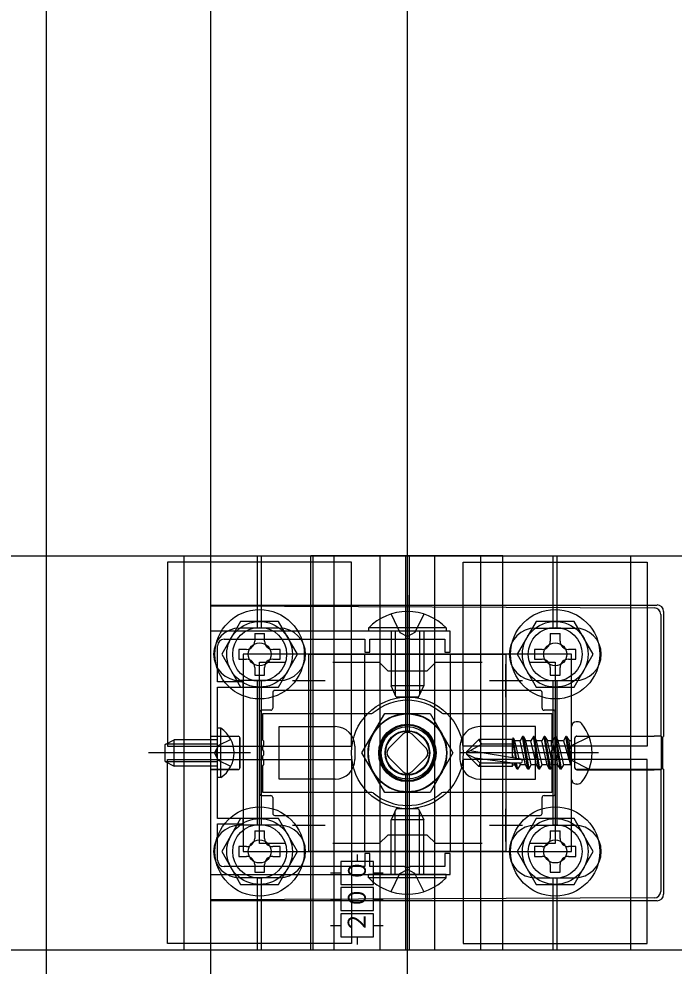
# Model space of a CAD drawing. Units: millimetres, scale not verified. Extents: x -875 to 875, y -1300 to 1292.
# Drawn here: x -257.1 to -157.4, y -1024.2 to -880.1 of the extents above; entities that cross this region are included whole.
import ezdxf
from ezdxf.enums import TextEntityAlignment as Align

# ---------------------------------------------------------------- set-up
doc = ezdxf.new("R2010")
doc.units = ezdxf.units.MM
doc.header["$LTSCALE"] = 8
for name, color, linetype in [('0-2_YKK_11', 7, 'Continuous'), ('0-3_YKK_12', 2, 'Continuous'), ('0-4_YKK_13', 4, 'Continuous'), ('0-7_YSS_K', 3, 'Continuous')]:
    doc.layers.add(name, color=color, linetype=linetype)
doc.styles.add('ＭＳ ゴシック', font='')
doc.styles.get('ＭＳ ゴシック').set_extended_font_data('MS Gothic')

msp = doc.modelspace()

# ---------------------------------------------------------------- linework, layer by layer
at = {"layer": '0-2_YKK_11'}
for p, q in [((-213, -983.247), (-213, -978.247)), ((-183, -983.247), (-183, -978.247)), ((-215.5, -980.747), (-210.5, -980.747)), ((-185.5, -980.747), (-180.5, -980.747)), ((-213, -1005.247), (-213, -1000.247)), ((-183, -1005.247), (-183, -1000.247)), ((-215.5, -1002.747), (-210.5, -1002.747)), ((-185.5, -1002.747), (-180.5, -1002.747))]:
    msp.add_line(p, q, dxfattribs=at)
for points in [[(-228, -973.247), (-228, -1010.247), (-191.5, -1010.247), (-191.5, -1007.047), (-192.3, -1007.047), (-192.3, -1009.047), (-197.542, -1009.047), (-197.725, -1009.167), (-198.275, -1009.167), (-198.458, -1009.047), (-203.7, -1009.047), (-203.7, -1007.047), (-204.5, -1007.047), (-204.5, -1009.047), (-225.9, -1009.047)], [(-225.9, -974.447), (-204.5, -974.447), (-204.5, -976.447), (-203.7, -976.447), (-203.7, -974.447), (-198.458, -974.447), (-198.275, -974.327), (-197.725, -974.327), (-197.542, -974.447), (-192.3, -974.447), (-192.3, -976.447), (-191.5, -976.447), (-191.5, -973.247), (-228, -973.247)], [(-226.9, -1008.047), (-226.9, -1002.547), (-223, -1002.547), (-223, -1001.747), (-226.9, -1001.747), (-226.9, -992.205), (-227.02, -992.022), (-227.02, -991.472), (-226.9, -991.289), (-226.9, -981.747), (-223, -981.747), (-223, -980.947), (-226.9, -980.947), (-226.9, -975.447)], [(-216.633, -1005.547), (-220.5, -1005.547), (-220.5, -977.947), (-216.633, -977.947)], [(-209.367, -977.947), (-202.3, -977.947), (-201, -979.247), (-195, -979.247), (-193.7, -977.947), (-186.633, -977.947)], [(-179.367, -977.947), (-175.5, -977.947), (-175.5, -1005.547), (-179.367, -1005.547)], [(-186.633, -1005.547), (-193.7, -1005.547), (-195, -1004.247), (-201, -1004.247), (-202.3, -1005.547), (-209.367, -1005.547)]]:
    msp.add_lwpolyline(points, dxfattribs=at)
msp.add_lwpolyline([(-223, -1006.747), (-173, -1006.747), (-173, -976.747), (-223, -976.747)], close=True, dxfattribs=at)
for centre, start, end in [((-225.9, -975.447), 90.00001, 179.99999), ((-225.9, -1008.047), 180.00001, 269.99999)]:
    msp.add_arc(centre, 1, start, end, dxfattribs=at)
at = {"layer": '0-3_YKK_12'}
for p, q in [((-253, -334.747), (-253, -1076.747)), ((-228, -334.747), (-228, -1076.747))]:
    msp.add_line(p, q, dxfattribs=at)
msp.add_circle((-198, -991.747), 6, dxfattribs=at)
at = {"layer": '0-4_YKK_13'}
for p, q in [((-232, -1021.747), (-232, -961.747)), ((-220.8, -972.747), (-220.8, -961.747)), ((-220.2, -972.747), (-220.2, -961.747)), ((-212.359, -961.747), (-212.708, -961.747)), ((-183.47, -961.747), (-212.359, -961.747)), ((-209.15, -1021.747), (-209.15, -961.747)), ((-202.15, -1021.747), (-202.15, -961.747)), ((-198.3, -961.747), (-198.3, -988.672)), ((-197.7, -988.672), (-197.7, -961.747)), ((-193.85, -1021.747), (-193.85, -961.747)), ((-186.85, -1021.747), (-186.85, -961.747)), ((-183.47, -1021.747), (-183.47, -961.747)), ((-175.8, -972.747), (-175.8, -961.747)), ((-175.2, -972.747), (-175.2, -961.747)), ((-164, -1021.747), (-164, -961.747)), ((-198, -967.747), (-198, -985.747)), ((-228, -969.247), (-159.999, -969.247)), ((-228, -969.372), (-160.436, -969.681)), ((-159.442, -970.679), (-159.442, -989.211)), ((-159, -970.241), (-159, -989.247)), ((-217.5, -972.747), (-223.5, -972.747)), ((-221.25, -973.597), (-221.25, -974.747)), ((-221.25, -973.597), (-219.75, -973.597)), ((-219.75, -974.747), (-219.75, -973.597)), ((-192.1, -973.247), (-203.9, -973.247)), ((-200.5, -973.247), (-200.5, -981.547)), ((-199.846, -973.247), (-199.846, -982.937)), ((-196.154, -973.247), (-196.154, -982.937)), ((-192.1, -972.738), (-192.1, -973.247)), ((-178.5, -972.747), (-172.5, -972.747)), ((-176.25, -973.597), (-176.25, -974.747)), ((-176.25, -973.597), (-174.75, -973.597)), ((-174.75, -974.747), (-174.75, -973.597)), ((-223.65, -975.997), (-223.65, -977.497)), ((-222.5, -975.997), (-223.65, -975.997)), ((-217.35, -975.997), (-218.5, -975.997)), ((-217.35, -977.497), (-217.35, -975.997)), ((-178.65, -975.997), (-178.65, -977.497)), ((-177.5, -975.997), (-178.65, -975.997)), ((-172.35, -975.997), (-173.5, -975.997)), ((-172.35, -977.497), (-172.35, -975.997)), ((-223.65, -977.497), (-222.5, -977.497)), ((-218.5, -977.497), (-217.35, -977.497)), ((-178.65, -977.497), (-177.5, -977.497)), ((-173.5, -977.497), (-172.35, -977.497)), ((-221.25, -978.747), (-221.25, -979.897)), ((-176.25, -978.747), (-176.25, -979.897)), ((-217.5, -980.747), (-223.5, -980.747)), ((-220.8, -1002.747), (-220.8, -980.747)), ((-220.2, -1002.747), (-220.2, -980.747)), ((-178.5, -980.747), (-172.5, -980.747)), ((-175.8, -1002.747), (-175.8, -980.747)), ((-175.2, -1002.747), (-175.2, -980.747)), ((-218.5, -982.547), (-218.5, -984.947)), ((-177.8, -982.247), (-218.2, -982.247)), ((-199.7, -983.247), (-200.5, -981.547)), ((-196.3, -983.247), (-195.5, -981.547)), ((-177.5, -984.947), (-177.5, -982.547)), ((-196.3, -983.247), (-199.7, -983.247)), ((-220.5, -985.547), (-220.5, -997.947)), ((-218.8, -985.247), (-220.2, -985.247)), ((-175.8, -985.247), (-177.2, -985.247)), ((-175.5, -997.947), (-175.5, -985.547)), ((-172.138, -987.012), (-172.3, -987.012)), ((-226.9, -995.497), (-226.9, -987.997)), ((-173, -995.782), (-173, -987.712)), ((-234.9, -990.447), (-233.5, -989.747)), ((-226.9, -989.747), (-233.5, -989.747)), ((-228, -989.221), (-223.782, -989.221)), ((-223.8, -989.238), (-228, -989.243)), ((-223.5, -993.956), (-223.5, -989.538)), ((-223.483, -993.973), (-223.483, -989.521)), ((-200.828, -991.04), (-198.707, -988.918)), ((-197.293, -988.918), (-195.172, -991.04)), ((-189, -991.572), (-187.125, -989.697)), ((-182, -989.697), (-187.125, -989.697)), ((-181.976, -989.436), (-182, -989.697)), ((-182, -992.509), (-182, -989.697)), ((-181.976, -989.436), (-181.449, -992.598)), ((-181.976, -989.436), (-181.976, -989.436)), ((-181.976, -989.436), (-181.91, -989.436)), ((-181.91, -989.436), (-181.629, -989.922)), ((-180.473, -989.275), (-180.846, -989.922)), ((-180.355, -989.275), (-180.473, -989.275)), ((-179.649, -994.219), (-180.473, -989.275)), ((-180.355, -989.275), (-179.981, -989.922)), ((-180.355, -989.275), (-179.531, -994.219)), ((-178.825, -989.275), (-179.199, -989.922)), ((-178.707, -989.275), (-178.825, -989.275)), ((-178.001, -994.219), (-178.825, -989.275)), ((-178.707, -989.275), (-178.333, -989.922)), ((-178.707, -989.275), (-177.883, -994.219)), ((-177.177, -989.275), (-177.551, -989.922)), ((-177.059, -989.275), (-177.177, -989.275)), ((-176.353, -994.219), (-177.177, -989.275)), ((-177.059, -989.275), (-176.685, -989.922)), ((-177.059, -989.275), (-176.235, -994.219)), ((-175.411, -989.275), (-175.529, -989.275)), ((-175.411, -989.275), (-174.587, -994.219)), ((-175.411, -989.275), (-175.038, -989.922)), ((-173.175, -993.512), (-173.881, -989.275)), ((-173.763, -989.275), (-173.881, -989.275)), ((-173.763, -989.275), (-173.057, -993.512)), ((-173.763, -989.275), (-173.39, -989.922)), ((-173, -990.622), (-170.343, -989.297)), ((-172.517, -993.999), (-172.517, -989.494)), ((-172.5, -993.982), (-172.5, -989.512)), ((-172.218, -989.194), (-160.441, -989.194)), ((-159.337, -994.248), (-159.337, -989.246)), ((-159.105, -989.282), (-159, -989.247)), ((-159.105, -994.212), (-159.105, -989.282)), ((-234.9, -993.047), (-234.9, -990.447)), ((-226.9, -990.401), (-234.809, -990.401)), ((-206, -990.747), (-206, -992.747)), ((-190, -990.747), (-190, -992.747)), ((-186.662, -990.397), (-189, -991.747)), ((-182, -989.998), (-181.57, -992.579)), ((-181.009, -992.669), (-181.629, -989.922)), ((-180.846, -989.922), (-181.629, -989.922)), ((-180.022, -993.571), (-180.846, -989.922)), ((-179.199, -989.922), (-179.981, -989.922)), ((-179.157, -993.571), (-179.981, -989.922)), ((-178.375, -993.571), (-179.199, -989.922)), ((-177.551, -989.922), (-178.333, -989.922)), ((-177.509, -993.571), (-178.333, -989.922)), ((-176.727, -993.571), (-177.551, -989.922)), ((-175.903, -989.922), (-176.685, -989.922)), ((-175.861, -993.571), (-176.685, -989.922)), ((-175.079, -993.571), (-175.903, -989.922)), ((-174.255, -989.922), (-175.038, -989.922)), ((-174.214, -993.571), (-175.038, -989.922)), ((-174.255, -989.922), (-173.175, -993.512)), ((-173, -990.622), (-173.598, -991.747)), ((-173.057, -993.512), (-173.39, -989.922)), ((-173.2, -989.922), (-173.39, -989.922)), ((-221.9, -991.747), (-237.4, -991.747)), ((-198.707, -994.575), (-200.828, -992.454)), ((-195.172, -992.454), (-197.293, -994.575)), ((-168.9, -991.747), (-190.002, -991.747)), ((-189, -991.572), (-189, -991.922)), ((-189, -991.922), (-187.125, -993.797)), ((-187.674, -992.54), (-189, -991.922)), ((-180.747, -992.712), (-188.499, -991.457)), ((-182, -993.297), (-187.674, -992.54)), ((-182, -992.111), (-181.907, -992.524)), ((-173, -992.872), (-173.598, -991.747)), ((-234.9, -993.047), (-233.5, -993.747)), ((-226.9, -993.092), (-234.809, -993.092)), ((-186.918, -993.297), (-187.125, -993.797)), ((-182, -993.797), (-187.125, -993.797)), ((-182, -993.797), (-182, -993.297)), ((-182, -993.571), (-181.67, -993.571)), ((-181.67, -993.571), (-181.732, -993.297)), ((-181.297, -994.219), (-181.67, -993.571)), ((-181.297, -994.219), (-181.505, -993.297)), ((-181.179, -994.219), (-181.387, -993.297)), ((-181.179, -994.219), (-181.297, -994.219)), ((-181.179, -994.219), (-180.805, -993.571)), ((-180.805, -993.571), (-180.867, -993.297)), ((-180.022, -993.571), (-180.805, -993.571)), ((-179.649, -994.219), (-180.022, -993.571)), ((-179.531, -994.219), (-179.649, -994.219)), ((-179.531, -994.219), (-179.157, -993.571)), ((-178.375, -993.571), (-179.157, -993.571)), ((-178.001, -994.219), (-178.375, -993.571)), ((-177.883, -994.219), (-178.001, -994.219)), ((-177.883, -994.219), (-177.509, -993.571)), ((-176.727, -993.571), (-177.509, -993.571)), ((-176.353, -994.219), (-176.727, -993.571)), ((-176.235, -994.219), (-176.353, -994.219)), ((-176.235, -994.219), (-175.861, -993.571)), ((-175.079, -993.571), (-175.861, -993.571)), ((-174.705, -994.219), (-175.079, -993.571)), ((-174.587, -994.219), (-174.705, -994.219)), ((-174.587, -994.219), (-174.214, -993.571)), ((-173.2, -993.571), (-174.214, -993.571)), ((-173.057, -993.512), (-173.175, -993.512)), ((-173, -992.872), (-170.343, -994.197)), ((-159, -994.247), (-159.105, -994.212)), ((-223.8, -994.255), (-228, -994.251)), ((-228, -994.273), (-223.782, -994.273)), ((-226.391, -995.497), (-226.9, -995.497)), ((-198.3, -994.822), (-198.3, -1021.747)), ((-197.7, -1021.747), (-197.7, -994.822)), ((-172.218, -994.299), (-160.441, -994.299)), ((-159.337, -994.248), (-172.199, -994.281)), ((-159.442, -994.283), (-159.337, -994.248)), ((-159.442, -994.283), (-159.442, -1012.814)), ((-159, -994.247), (-159, -1013.253)), ((-172.138, -996.482), (-172.3, -996.482)), ((-220.2, -998.247), (-218.8, -998.247)), ((-198, -1015.747), (-198, -997.747)), ((-177.2, -998.247), (-175.8, -998.247)), ((-218.5, -998.547), (-218.5, -1000.947)), ((-177.5, -1000.947), (-177.5, -998.547)), ((-218.2, -1001.247), (-177.8, -1001.247)), ((-199.7, -1000.247), (-200.5, -1001.947)), ((-199.846, -1010.247), (-199.846, -1000.556)), ((-196.3, -1000.247), (-199.7, -1000.247)), ((-196.3, -1000.247), (-195.5, -1001.947)), ((-196.154, -1010.247), (-196.154, -1000.556)), ((-217.5, -1002.747), (-223.5, -1002.747)), ((-200.5, -1010.247), (-200.5, -1001.947)), ((-178.5, -1002.747), (-172.5, -1002.747)), ((-221.25, -1003.597), (-221.25, -1004.747)), ((-221.25, -1003.597), (-219.75, -1003.597)), ((-219.75, -1004.747), (-219.75, -1003.597)), ((-176.25, -1003.597), (-176.25, -1004.747)), ((-176.25, -1003.597), (-174.75, -1003.597)), ((-174.75, -1004.747), (-174.75, -1003.597)), ((-223.65, -1005.997), (-223.65, -1007.497)), ((-222.5, -1005.997), (-223.65, -1005.997)), ((-217.35, -1005.997), (-218.5, -1005.997)), ((-217.35, -1007.497), (-217.35, -1005.997)), ((-178.65, -1005.997), (-178.65, -1007.497)), ((-177.5, -1005.997), (-178.65, -1005.997)), ((-172.35, -1005.997), (-173.5, -1005.997)), ((-172.35, -1007.497), (-172.35, -1005.997)), ((-223.65, -1007.497), (-222.5, -1007.497)), ((-218.5, -1007.497), (-217.35, -1007.497)), ((-205.65, -1007.212), (-205.65, -1008.247)), ((-178.65, -1007.497), (-177.5, -1007.497)), ((-173.5, -1007.497), (-172.35, -1007.497)), ((-221.25, -1008.747), (-221.25, -1009.897)), ((-209.71, -1009.997), (-208.15, -1009.997)), ((-203.15, -1009.997), (-201.675, -1009.997)), ((-176.25, -1008.747), (-176.25, -1009.897)), ((-217.5, -1010.747), (-223.5, -1010.747)), ((-220.8, -1021.747), (-220.8, -1010.747)), ((-220.2, -1021.747), (-220.2, -1010.747)), ((-192.1, -1010.247), (-203.9, -1010.247)), ((-192.1, -1010.756), (-192.1, -1010.247)), ((-178.5, -1010.747), (-172.5, -1010.747)), ((-175.8, -1021.747), (-175.8, -1010.747)), ((-175.2, -1021.747), (-175.2, -1010.747)), ((-160.436, -1013.813), (-228, -1014.121)), ((-159.999, -1014.247), (-228, -1014.247)), ((-209.71, -1013.997), (-208.15, -1013.997)), ((-203.15, -1013.997), (-201.675, -1013.997)), ((-209.71, -1017.997), (-208.15, -1017.997)), ((-203.15, -1017.997), (-201.675, -1017.997)), ((-205.65, -1019.747), (-205.65, -1020.918))]:
    msp.add_line(p, q, dxfattribs=at)
for points in [[(-296.7, -961.747), (-99.3, -961.747), (-99.3, -1021.747), (-296.7, -1021.747)], [(-234.5, -990.747), (-206.5, -990.747), (-206.5, -962.747), (-234.5, -962.747)], [(-189.5, -962.747), (-161.5, -962.747), (-161.5, -990.747), (-189.5, -990.747)], [(-223.387, -971.747), (-226.274, -976.747), (-223.387, -981.747), (-217.613, -981.747), (-214.726, -976.747), (-217.613, -971.747)], [(-178.387, -971.747), (-181.274, -976.747), (-178.387, -981.747), (-172.613, -981.747), (-169.726, -976.747), (-172.613, -971.747)], [(-213, -976.747), (-183, -976.747), (-183, -1006.747), (-213, -1006.747)], [(-191.5, -1006.747), (-204.5, -1006.747), (-204.5, -976.747), (-191.5, -976.747)], [(-201.464, -997.747), (-204.928, -991.747), (-201.464, -985.747), (-194.536, -985.747), (-191.072, -991.747), (-194.536, -997.747)], [(-234.5, -992.747), (-206.5, -992.747), (-206.5, -1020.747), (-234.5, -1020.747)], [(-189.5, -1020.747), (-161.5, -1020.747), (-161.5, -992.747), (-189.5, -992.747)], [(-223.387, -1001.747), (-226.274, -1006.747), (-223.387, -1011.747), (-217.613, -1011.747), (-214.726, -1006.747), (-217.613, -1001.747)], [(-178.387, -1001.747), (-181.274, -1006.747), (-178.387, -1011.747), (-172.613, -1011.747), (-169.726, -1006.747), (-172.613, -1001.747)], [(-203.15, -1011.747), (-203.15, -1008.247), (-208.15, -1008.247), (-208.15, -1011.747)], [(-203.15, -1015.747), (-203.15, -1012.247), (-208.15, -1012.247), (-208.15, -1015.747)], [(-203.15, -1019.747), (-203.15, -1016.247), (-208.15, -1016.247), (-208.15, -1019.747)]]:
    msp.add_lwpolyline(points, close=True, dxfattribs=at)
for points in [[(-212.359, -1021.747), (-212.708, -1021.747), (-212.708, -961.747)], [(-183.47, -1021.747), (-212.359, -1021.747), (-212.359, -961.747)], [(-200.5, -970.636), (-199.145, -973.414), (-198, -974.023)], [(-195.5, -970.636), (-196.855, -973.414), (-198, -974.023)], [(-192.1, -972.738), (-203.9, -972.738), (-203.9, -973.247)], [(-195.5, -973.247), (-195.5, -981.547), (-200.5, -981.547)], [(-221.25, -979.897), (-219.75, -979.897), (-219.75, -978.747)], [(-176.25, -979.897), (-174.75, -979.897), (-174.75, -978.747)], [(-220, -985.747), (-203.404, -985.747), (-203.208, -985.674)], [(-203.208, -997.819), (-203.404, -997.747), (-220, -997.747), (-220, -993.705), (-219.88, -993.522), (-219.88, -992.972), (-220, -992.789), (-220, -992.205), (-219.88, -992.022), (-219.88, -991.472), (-220, -991.289), (-220, -990.705), (-219.88, -990.522), (-219.88, -989.972), (-220, -989.789), (-220, -985.747)], [(-192.792, -985.674), (-192.596, -985.747), (-176, -985.747), (-176, -989.789), (-176.12, -989.972), (-176.12, -990.522), (-176, -990.705), (-176, -991.289), (-176.12, -991.472), (-176.12, -992.022), (-176, -992.205), (-176, -992.789), (-176.12, -992.972), (-176.12, -993.522), (-176, -993.705), (-176, -997.747), (-192.596, -997.747), (-192.792, -997.819)], [(-226.391, -995.497), (-226.391, -987.997), (-226.9, -987.997)], [(-209, -995.747), (-217.5, -995.747), (-217.5, -987.747), (-209, -987.747)], [(-187, -995.747), (-178.5, -995.747), (-178.5, -987.747), (-187, -987.747)], [(-226.9, -993.747), (-233.5, -993.747), (-233.5, -989.747)], [(-224.891, -989.697), (-226.746, -990.602), (-227.355, -991.747)], [(-182, -990.397), (-186.662, -990.397), (-187.125, -989.697)], [(-174.705, -994.219), (-175.529, -989.275), (-175.903, -989.922)], [(-173.763, -989.275), (-173.881, -989.275), (-174.255, -989.922)], [(-159.442, -989.211), (-159.337, -989.246), (-172.199, -989.213)], [(-224.891, -993.797), (-226.746, -992.892), (-227.355, -991.747)], [(-180.794, -993.297), (-186.918, -993.297), (-187.674, -992.54)], [(-195.5, -1010.247), (-195.5, -1001.947), (-200.5, -1001.947)], [(-221.25, -1009.897), (-219.75, -1009.897), (-219.75, -1008.747)], [(-200.5, -1012.858), (-199.145, -1010.08), (-198, -1009.471)], [(-195.5, -1012.858), (-196.855, -1010.08), (-198, -1009.471)], [(-176.25, -1009.897), (-174.75, -1009.897), (-174.75, -1008.747)], [(-192.1, -1010.756), (-203.9, -1010.756), (-203.9, -1010.247)]]:
    msp.add_lwpolyline(points, dxfattribs=at)
for centre, radius in [((-220.5, -976.747), 6.8), ((-175.5, -976.747), 6.8), ((-220.5, -976.747), 5), ((-175.5, -976.747), 5), ((-220.5, -976.747), 4.1), ((-175.5, -976.747), 4.1), ((-220.5, -976.747), 1.75), ((-175.5, -976.747), 1.75), ((-198, -991.747), 8.5), ((-198, -991.747), 8.5), ((-198, -991.747), 5.928), ((-198, -991.747), 4.375), ((-198, -991.747), 4.25), ((-198, -991.747), 4.25), ((-197.903, -991.747), 4.245), ((-198, -991.747), 4), ((-198, -991.747), 4), ((-198, -991.747), 4), ((-198, -991.747), 3.4), ((-198, -991.747), 3.324), ((-198, -991.747), 3.32), ((-220.5, -1006.747), 6.8), ((-175.5, -1006.747), 6.8), ((-220.5, -1006.747), 5), ((-220.5, -1006.747), 4.1), ((-175.5, -1006.747), 5), ((-175.5, -1006.747), 4.1), ((-220.5, -1006.747), 1.75), ((-175.5, -1006.747), 1.75)]:
    msp.add_circle(centre, radius, dxfattribs=at)
for centre, radius, start, end in [((-160.444, -970.683), 1.002, 0.18156, 89.55613), ((-198, -978.479), 8.232, 44.2189, 135.7811), ((-223.5, -976.747), 4, 90, 270), ((-217.5, -976.747), 4, 270, 90), ((-178.5, -976.747), 4, 90, 270), ((-172.5, -976.747), 4, 270, 90), ((-222.5, -974.747), 1.25, 270, 0), ((-218.5, -974.747), 1.25, 180, 270), ((-177.5, -974.747), 1.25, 270, 0), ((-173.5, -974.747), 1.25, 180, 270), ((-222.5, -978.747), 1.25, 0, 90), ((-218.5, -978.747), 1.25, 90, 180), ((-177.5, -978.747), 1.25, 0, 90), ((-173.5, -978.747), 1.25, 90, 180), ((-198, -991.747), 8, 49.3793, 130.6207), ((-172.3, -987.712), 0.7, 90, 180), ((-172.138, -987.874), 0.862, 39.12355, 90), ((-228.927, -991.747), 4.527, 304.06671, 55.93329), ((-209, -990.747), 3, 0.00001, 89.99999), ((-198, -991.747), 4.25, 89.99999, 270.00001), ((-198.102, -991.748), 4.25, 273.27666, 87.50585), ((-187, -990.747), 3, 90.00001, 179.99999), ((-176.9, -991.747), 7, 0, 39.12355), ((-198, -989.625), 1, 45, 135), ((-173.2, -989.722), 0.2, 270, 360), ((-200.121, -991.747), 1, 135, 225), ((-195.879, -991.747), 1, 315, 45), ((-209, -992.747), 3, 270.00001, 359.99999), ((-187, -992.747), 3, 180.00001, 269.99999), ((-180.794, -993.002), 0.294, 0, 80.8071), ((-176.9, -991.747), 7, 320.87645, 0), ((-180.794, -993.002), 0.294, 270, 0), ((-173.2, -993.771), 0.2, 0, 90), ((-198, -993.868), 1, 225, 315), ((-172.3, -995.782), 0.7, 180, 270), ((-172.138, -995.62), 0.862, 270, 320.87645), ((-198, -991.747), 8, 229.3793, 310.6207), ((-223.5, -1006.747), 4, 90, 270), ((-217.5, -1006.747), 4, 270, 90), ((-178.5, -1006.747), 4, 90, 270), ((-172.5, -1006.747), 4, 270, 90), ((-222.5, -1004.747), 1.25, 270, 0), ((-218.5, -1004.747), 1.25, 180, 270), ((-177.5, -1004.747), 1.25, 270, 0), ((-173.5, -1004.747), 1.25, 180, 270), ((-222.5, -1008.747), 1.25, 0, 90), ((-218.5, -1008.747), 1.25, 90, 180), ((-177.5, -1008.747), 1.25, 0, 90), ((-173.5, -1008.747), 1.25, 90, 180), ((-198, -1005.014), 8.232, 224.2189, 315.7811), ((-160.444, -1012.811), 1.002, 270.44387, 359.81844)]:
    msp.add_arc(centre, radius, start, end, dxfattribs=at)
for centre, major_axis, ratio, start_param, end_param in [((-160.006, -970.248), (-0.883, -0.487), 0.991424, 2.6412593, 4.2047718), ((-218.2, -982.547), (-0.212, 0.212), 0.999695, 5.4979394, 7.0684312), ((-177.8, -982.547), (0.212, 0.212), 0.999695, 5.4979394, 7.0684312), ((-220.2, -985.547), (-0.212, 0.212), 0.999695, 5.4979394, 7.0684312), ((-218.8, -984.947), (0.212, -0.212), 0.999695, 5.4979394, 7.0684312), ((-177.2, -984.947), (-0.212, -0.212), 0.999695, 5.4979394, 7.0684312), ((-175.8, -985.547), (0.212, 0.212), 0.999695, 5.4979394, 7.0684312), ((-223.8, -989.538), (-0.27, -0.133), 0.998319, 2.6850674, 4.2555592), ((-223.783, -989.521), (0.212, 0.212), 0.999695, 5.4979394, 7.0684312), ((-172.217, -989.494), (0.212, -0.212), 0.999695, 2.3563468, 3.9268385), ((-172.199, -989.513), (-0.275, 0.123), 0.996125, 5.1323772, 6.702869), ((-160.441, -989.212), (-1, 0), 0.017455, 3.1939525, 4.712389), ((-223.8, -993.955), (-0.27, 0.133), 0.998319, 2.0276261, 3.5981179), ((-223.783, -993.973), (0.212, -0.212), 0.999695, 5.4979394, 7.0684312), ((-172.217, -993.999), (0.212, 0.212), 0.999695, 2.3563468, 3.9268385), ((-172.199, -993.981), (-0.275, -0.123), 0.996125, 5.8635017, 7.4339934), ((-160.441, -994.282), (-1, 0), 0.017455, 1.5707963, 3.0892328), ((-220.2, -997.947), (-0.212, -0.212), 0.999695, 5.4979394, 7.0684312), ((-218.8, -998.547), (0.212, 0.212), 0.999695, 5.4979394, 7.0684312), ((-177.2, -998.547), (-0.212, 0.212), 0.999695, 5.4979394, 7.0684312), ((-175.8, -997.947), (0.212, -0.212), 0.999695, 5.4979394, 7.0684312), ((-218.2, -1000.947), (-0.212, -0.212), 0.999695, 5.4979394, 7.0684312), ((-177.8, -1000.947), (0.212, -0.212), 0.999695, 5.4979394, 7.0684312), ((-160.006, -1013.245), (-0.883, 0.487), 0.991424, 2.0784135, 3.641926)]:
    msp.add_ellipse(centre, major_axis=major_axis, ratio=ratio, start_param=start_param, end_param=end_param, dxfattribs=at)
at = {"layer": '0-7_YSS_K'}
msp.add_line((-198, -1244.747), (-198, -356.747), dxfattribs=at)

# ---------------------------------------------------------------- texts
at = {"layer": '0-4_YKK_13', "style": 'ＭＳ ゴシック', "width": 0.9}
for s, p in [('０', (-203.51, -1011.327)), ('０', (-203.528, -1015.464)), ('２', (-203.568, -1019.152))]:
    msp.add_text(s, height=2.711, rotation=90, dxfattribs=at).set_placement(p, align=Align.BOTTOM_LEFT)

doc.saveas('drawing.dxf')
